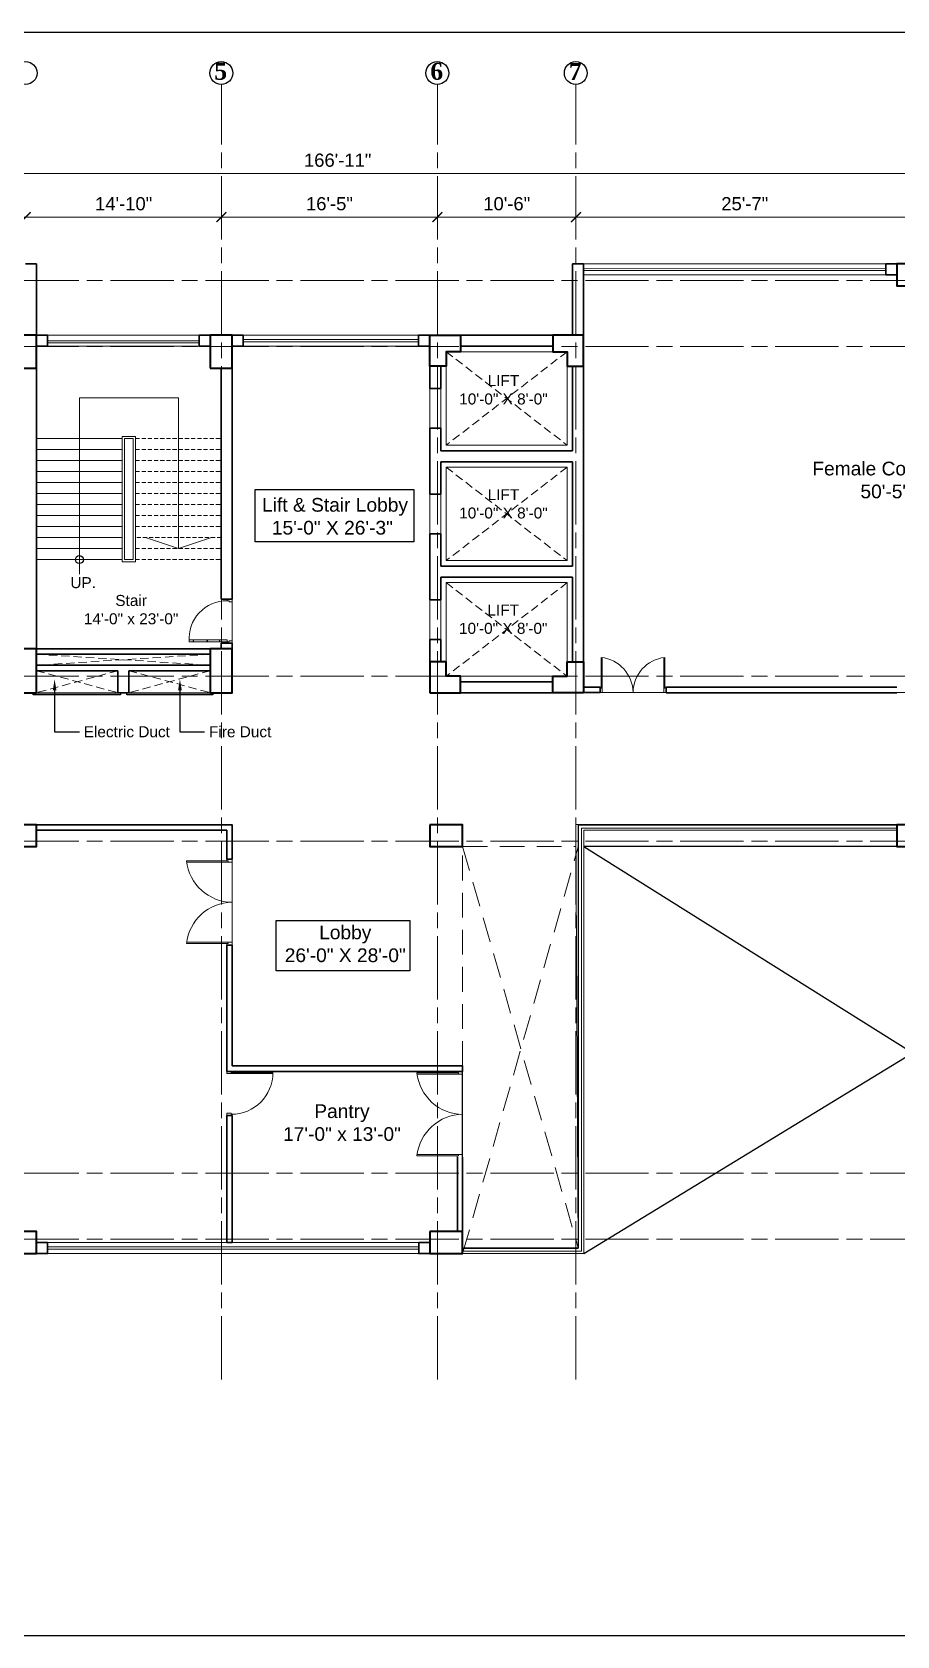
# Model space of a CAD drawing. Header units: inches. Extents: x -12 to 20935469, y -1604 to 24729220.
# Drawn here: x 20841121 to 20841908, y 24705706 to 24707164 of the extents above; entities that cross this region are included whole.
import ezdxf
from ezdxf import colors
from ezdxf.entities.mleader import LeaderData, LeaderLine
from ezdxf.math import Vec2, Vec3

# ---------------------------------------------------------------- set-up
doc = ezdxf.new("R2010")
doc.units = ezdxf.units.IN
doc.header["$LTSCALE"] = 0.03
doc.header["$MEASUREMENT"] = 0
doc.header["$PDMODE"] = 32
doc.header["$PDSIZE"] = 15
doc.linetypes.add('ACAD_ISO08W100', pattern=[36, 24, -3, 6, -3])
doc.linetypes.add('DASHED2', pattern=[0.375, 0.25, -0.125])
for name, color, linetype, lineweight in [('column', 1, 'Continuous', 40), ('Dim Line', 252, 'Continuous', 13), ('Door', 7, 'Continuous', 18), ('Dot', 253, 'Continuous', 0), ('Gas', 21, 'Continuous', 5), ('Grid Line', 252, 'Continuous', 18), ('Hatch', 253, 'Continuous', 15), ('Main Wall', 7, 'Continuous', 30), ('RAIL', 23, 'Continuous', 13), ('STAIR', 46, 'Continuous', 15), ('wind.', 150, 'Continuous', 20)]:
    doc.layers.add(name, color=color, linetype=linetype, lineweight=lineweight)
doc.layers.add('FUR', color=251, linetype='Continuous')
doc.layers.add('TEXT', color=7, linetype='Continuous')
doc.styles.add('2', font='swisscl.ttf')
doc.styles.add('RomanS', font='arial.ttf', dxfattribs={"height": 12})
doc.styles.get("Standard").update_dxf_attribs({"font": 'timesbd.ttf'})
doc.dimstyles.new('Aec_Arch_I', dxfattribs={"dimscale": 96, "dimtxt": 12, "dimasz": 0.09375, "dimexe": 0.125, "dimexo": 0.125, "dimgap": 0.0625, "dimtad": 1, "dimdec": 0, "dimzin": 3, "dimdsep": 46, "dimlunit": 4, "dimtxsty": 'RomanS', "dimblk1": 'ARCHTICK', "dimblk2": 'ARCHTICK', "dimsah": 1, "dimcen": 0.09375, "dimdle": 0.125, "dimadec": 0, "dimazin": 0, "dimtfac": 0.75, "dimtdec": 0, "dimtmove": 2, "dimatfit": 3, "dimldrblk": 'ARCHTICK', "dimfxl": 1, "dimfrac": 1, "dimtolj": 1, "dimtzin": 0, "dimarcsym": 0})

# ---------------------------------------------------------------- blocks, each defined once
blk = doc.blocks.new('_ArchTick')
at = {"color": 0, "linetype": 'ByBlock', "lineweight": 35, "const_width": 0.15}
blk.add_lwpolyline([(-0.5, -0.5), (0.5, 0.5)], dxfattribs=at)
blk = doc.blocks.new('*D8')
at = {"layer": 'Defpoints', "color": 0, "transparency": 16777216}
for p in [(20831396.3, 24724578.2), (20831666.3, 24724578.2), (20831666.3, 24724578.2)]:
    blk.add_point(p, dxfattribs=at)
at = {"layer": 'Dim Line', "color": 0, "lineweight": -2, "transparency": 16777216}
blk.add_line((20831384.3, 24724578.2), (20831678.3, 24724578.2), dxfattribs=at)
at = {"layer": 'Dim Line', "color": 0, "lineweight": -2, "transparency": 16777216, "xscale": 9, "yscale": 9, "zscale": 9, "rotation": 180}
blk.add_blockref('_ArchTick', (20831396.3, 24724578.2), dxfattribs=at)
at = {"layer": 'Dim Line', "color": 0, "lineweight": -2, "transparency": 16777216, "xscale": 9, "yscale": 9, "zscale": 9}
blk.add_blockref('_ArchTick', (20831666.3, 24724578.2), dxfattribs=at)
at = {"layer": 'Dim Line', "color": 0, "transparency": 16777216, "insert": (20831531.3, 24724590.3), "char_height": 12, "attachment_point": 5, "style": 'RomanS'}
blk.add_mtext('\\A1;22\'-6"', dxfattribs=at)
blk = doc.blocks.new('*D9')
at = {"layer": 'Defpoints', "color": 0, "transparency": 16777216}
for p in [(20831666.3, 24724578.2), (20831844.3, 24724578.2), (20831844.3, 24724578.2)]:
    blk.add_point(p, dxfattribs=at)
at = {"layer": 'Dim Line', "color": 0, "lineweight": -2, "transparency": 16777216}
blk.add_line((20831654.3, 24724578.2), (20831856.3, 24724578.2), dxfattribs=at)
at = {"layer": 'Dim Line', "color": 0, "lineweight": -2, "transparency": 16777216, "xscale": 9, "yscale": 9, "zscale": 9, "rotation": 180}
blk.add_blockref('_ArchTick', (20831666.3, 24724578.2), dxfattribs=at)
at = {"layer": 'Dim Line', "color": 0, "lineweight": -2, "transparency": 16777216, "xscale": 9, "yscale": 9, "zscale": 9}
blk.add_blockref('_ArchTick', (20831844.3, 24724578.2), dxfattribs=at)
at = {"layer": 'Dim Line', "color": 0, "transparency": 16777216, "insert": (20831755.3, 24724590.3), "char_height": 12, "attachment_point": 5, "style": 'RomanS'}
blk.add_mtext('\\A1;14\'-10"', dxfattribs=at)
blk = doc.blocks.new('*D21')
at = {"layer": 'Defpoints', "color": 0, "transparency": 16777216}
for p in [(20831844.3, 24724578.2), (20832040.8, 24724578.2), (20832040.8, 24724578.2)]:
    blk.add_point(p, dxfattribs=at)
at = {"layer": 'Dim Line', "color": 0, "lineweight": -2, "transparency": 16777216}
for p, q in [((20831832.3, 24724578.2), (20832052.8, 24724578.2)), ((20831844.3, 24724566.2), (20831844.3, 24724566.2)), ((20832040.8, 24724566.2), (20832040.8, 24724566.2))]:
    blk.add_line(p, q, dxfattribs=at)
at = {"layer": 'Dim Line', "color": 0, "lineweight": -2, "transparency": 16777216, "xscale": 9, "yscale": 9, "zscale": 9, "rotation": 180}
blk.add_blockref('_ArchTick', (20831844.3, 24724578.2), dxfattribs=at)
at = {"layer": 'Dim Line', "color": 0, "lineweight": -2, "transparency": 16777216, "xscale": 9, "yscale": 9, "zscale": 9}
blk.add_blockref('_ArchTick', (20832040.8, 24724578.2), dxfattribs=at)
at = {"layer": 'Dim Line', "color": 0, "transparency": 16777216, "insert": (20831942.5, 24724590.3), "char_height": 12, "attachment_point": 5, "style": 'RomanS'}
blk.add_mtext('\\A1;16\'-5"', dxfattribs=at)
blk = doc.blocks.new('*D22')
at = {"layer": 'Defpoints', "color": 0, "transparency": 16777216}
for p in [(20832040.8, 24724578.2), (20832166.8, 24724578.2), (20832166.8, 24724578.2)]:
    blk.add_point(p, dxfattribs=at)
at = {"layer": 'Dim Line', "color": 0, "lineweight": -2, "transparency": 16777216}
for p, q in [((20832028.8, 24724578.2), (20832178.8, 24724578.2)), ((20832040.8, 24724566.2), (20832040.8, 24724566.2)), ((20832166.8, 24724566.2), (20832166.8, 24724566.2))]:
    blk.add_line(p, q, dxfattribs=at)
at = {"layer": 'Dim Line', "color": 0, "lineweight": -2, "transparency": 16777216, "xscale": 9, "yscale": 9, "zscale": 9, "rotation": 180}
blk.add_blockref('_ArchTick', (20832040.8, 24724578.2), dxfattribs=at)
at = {"layer": 'Dim Line', "color": 0, "lineweight": -2, "transparency": 16777216, "xscale": 9, "yscale": 9, "zscale": 9}
blk.add_blockref('_ArchTick', (20832166.8, 24724578.2), dxfattribs=at)
at = {"layer": 'Dim Line', "color": 0, "transparency": 16777216, "insert": (20832103.8, 24724590.3), "char_height": 12, "attachment_point": 5, "style": 'RomanS'}
blk.add_mtext('\\A1;10\'-6"', dxfattribs=at)
blk = doc.blocks.new('*D23')
at = {"layer": 'Defpoints', "color": 0, "transparency": 16777216}
for p in [(20832166.8, 24724578.2), (20832473.8, 24724578.2), (20832473.8, 24724578.2)]:
    blk.add_point(p, dxfattribs=at)
at = {"layer": 'Dim Line', "color": 0, "lineweight": -2, "transparency": 16777216}
for p, q in [((20832154.8, 24724578.2), (20832485.8, 24724578.2)), ((20832166.8, 24724566.2), (20832166.8, 24724566.2)), ((20832473.8, 24724566.2), (20832473.8, 24724566.2))]:
    blk.add_line(p, q, dxfattribs=at)
at = {"layer": 'Dim Line', "color": 0, "lineweight": -2, "transparency": 16777216, "xscale": 9, "yscale": 9, "zscale": 9, "rotation": 180}
blk.add_blockref('_ArchTick', (20832166.8, 24724578.2), dxfattribs=at)
at = {"layer": 'Dim Line', "color": 0, "lineweight": -2, "transparency": 16777216, "xscale": 9, "yscale": 9, "zscale": 9}
blk.add_blockref('_ArchTick', (20832473.8, 24724578.2), dxfattribs=at)
at = {"layer": 'Dim Line', "color": 0, "transparency": 16777216, "insert": (20832320.3, 24724590.3), "char_height": 12, "attachment_point": 5, "style": 'RomanS'}
blk.add_mtext('\\A1;25\'-7"', dxfattribs=at)
blk = doc.blocks.new('*D13')
at = {"layer": 'Defpoints', "color": 0, "transparency": 16777216}
for p in [(20830948.3, 24724610.7), (20832951.8, 24724617.8), (20832951.8, 24724610.7)]:
    blk.add_point(p, dxfattribs=at)
at = {"layer": 'Dim Line', "color": 0, "lineweight": -2, "transparency": 16777216}
for p, q in [((20830948.3, 24724622.7), (20830948.3, 24724629.8)), ((20832951.8, 24724622.7), (20832951.8, 24724629.8)), ((20830936.3, 24724617.8), (20832963.8, 24724617.8))]:
    blk.add_line(p, q, dxfattribs=at)
at = {"layer": 'Dim Line', "color": 0, "lineweight": -2, "transparency": 16777216, "xscale": 9, "yscale": 9, "zscale": 9, "rotation": 180}
blk.add_blockref('_ArchTick', (20830948.3, 24724617.8), dxfattribs=at)
at = {"layer": 'Dim Line', "color": 0, "lineweight": -2, "transparency": 16777216, "xscale": 9, "yscale": 9, "zscale": 9}
blk.add_blockref('_ArchTick', (20832951.8, 24724617.8), dxfattribs=at)
at = {"layer": 'Dim Line', "color": 0, "transparency": 16777216, "insert": (20831950, 24724629.9), "char_height": 12, "attachment_point": 5, "style": 'RomanS'}
blk.add_mtext('\\A1;166\'-11"', dxfattribs=at)
blk = doc.blocks.new('A$C36295410')
at = {"layer": 'Door'}
for p, q in [((1, 4), (1, 32)), ((2, 0), (2, 32)), ((58, 0), (58, 32)), ((59, 4), (59, 32)), ((1, 5), (0, 5)), ((2, 4), (1, 4)), ((58, 4), (59, 4)), ((59, 5), (60, 5)), ((2, 0), (0, 0)), ((58, 0), (60, 0))]:
    blk.add_line(p, q, dxfattribs=at)
for centre, start, end in [((-2.5, -0.3), 0.5906, 83.7783), ((62.5, -0.3), 96.2217, 179.4094)]:
    blk.add_arc(centre, 32.5, start, end, dxfattribs=at)
blk = doc.blocks.new('Door_45')
at = {"layer": 'Door'}
for p, q in [((1.5, 5), (1.5, 44)), ((1.5, 40), (2.2, 40)), ((2.2, 40), (2.2, 39.5)), ((2.2, 39.5), (2.7, 39.5)), ((2.7, 39.5), (2.7, 40)), ((2.7, 40), (3.5, 40)), ((3.5, 44), (3.5, 5)), ((1.5, 25.8), (2.2, 25.8)), ((2.2, 25.8), (2.2, 25.3)), ((2.2, 25.3), (2.7, 25.3)), ((2.7, 25.8), (3.5, 25.8)), ((2.7, 25.3), (2.7, 25.8)), ((0, 0), (0, 5)), ((0, 5), (1.5, 5)), ((1.5, 12.6), (2.2, 12.6)), ((3.5, 5), (1.5, 5)), ((1.5, 5), (1.5, 3)), ((1.5, 3), (2.5, 3)), ((2.2, 12.6), (2.2, 13.1)), ((2.2, 13.1), (2.7, 13.1)), ((2.5, 3), (2.5, 0)), ((2.7, 13.1), (2.7, 12.6)), ((2.7, 12.6), (3.5, 12.6)), ((42.5, 3), (42.5, 0)), ((43.5, 3), (42.5, 3)), ((45, 5), (43.5, 5)), ((43.5, 5), (43.5, 3)), ((45, 0), (45, 5)), ((2.5, 0), (0, 0)), ((42.5, 0), (45, 0))]:
    blk.add_line(p, q, dxfattribs=at)
blk.add_arc((4.7, 5.3), 38.8, 359.6233, 94.6685, dxfattribs=at)
blk = doc.blocks.new('$D40')
at = {"layer": 'Door'}
for p, q in [((1, 4), (1, 42)), ((2, 0), (2, 42)), ((1, 5), (0, 5)), ((2, 0), (0, 0)), ((2, 4), (1, 4)), ((39, 4), (38, 4)), ((38, 4), (38, 0)), ((40, 0), (38, 0)), ((40, 5), (39, 5)), ((39, 5), (39, 4))]:
    blk.add_line(p, q, dxfattribs=at)
blk.add_arc((1, 4), 38, 0, 90, dxfattribs=at)
blk = doc.blocks.new('fff')
at = {"layer": 'Grid Line', "color": 252, "linetype": 'ACAD_ISO08W100', "lineweight": 9, "ltscale": 80, "true_color": 0x939598}
for p, q in [((20831844.3, 24723521.1), (20831844.3, 24724698.8)), ((20832040.8, 24723521.1), (20832040.8, 24724698.8)), ((20832166.8, 24723521.1), (20832166.8, 24724698.8)), ((20833096.9, 24724520.6), (20830726.1, 24724520.6)), ((20833096.9, 24724460.6), (20830726.1, 24724460.6)), ((20833096.9, 24724160.7), (20830726.1, 24724160.7)), ((20833096.9, 24724010.7), (20830726.1, 24724010.7)), ((20833096.9, 24723708.7), (20830726.1, 24723708.7)), ((20833096.9, 24723648.8), (20830726.1, 24723648.8))]:
    blk.add_line(p, q, dxfattribs=at)
at = {"layer": 'Dim Line'}
for base, p1, p2, picture, middle in [((20832951.7523, 24724617.8128), (20830948.3088, 24724610.7482), (20832951.7523, 24724610.7482), '*D13', (20831950.0306, 24724629.9397)), ((20831666.3, 24724578.2), (20831396.3, 24724578.2), (20831666.3, 24724578.2), '*D8', (20831531.3, 24724590.3)), ((20831844.3, 24724578.2), (20831666.3, 24724578.2), (20831844.3, 24724578.2), '*D9', (20831755.3, 24724590.3)), ((20832040.7792, 24724578.1666), (20831844.25, 24724578.1666), (20832040.7792, 24724578.1666), '*D21', (20831942.5146, 24724590.2934)), ((20832166.8, 24724578.2), (20832040.8, 24724578.2), (20832166.8, 24724578.2), '*D22', (20832103.8, 24724590.3)), ((20832473.8, 24724578.2), (20832166.8, 24724578.2), (20832473.8, 24724578.2), '*D23', (20832320.3, 24724590.3))]:
    dim = blk.add_linear_dim(base=base, p1=p1, p2=p2, dimstyle='Aec_Arch_I', dxfattribs=at)
    dim.commit()
    dim.dimension.update_dxf_attribs({"geometry": picture, "text_midpoint": middle})

msp = doc.modelspace()

# ---------------------------------------------------------------- linework, layer by layer
for p, q in [((20841617.8, 24706443.2), (20841907.6, 24706443.3)), ((20841617.8, 24706443.2), (20841617.8, 24706058.3)), ((20841622.8, 24706423.3), (20842212.6, 24706053.3)), ((20841907.6, 24706423.3), (20841622.8, 24706423.3)), ((20841622.8, 24706053.3), (20842212.6, 24706413.3)), ((20841512.6, 24706140.9), (20841512.6, 24706218.9)), ((20841512.6, 24706058.3), (20841617.8, 24706058.3))]:
    msp.add_line(p, q)
for points in [[(20841323.8, 24706748.1), (20841468.1, 24706748.1), (20841468.1, 24706700.4), (20841323.8, 24706700.4)], [(20841121.9, 24706563.3), (20841201.2, 24706563.3), (20841201.2, 24706561.3), (20841121.9, 24706561.3)], [(20841207, 24706563.3), (20841285.2, 24706563.3), (20841285.2, 24706561.3), (20841207, 24706561.3)], [(20841343, 24706356.1), (20841464.6, 24706356.1), (20841464.6, 24706310.4), (20841343, 24706310.4)]]:
    msp.add_lwpolyline(points, close=True)
msp.add_circle((20841164, 24706684.4), 3.61)
at = {"layer": 'column', "lineweight": 40, "ltscale": 20}
for points in [[(20841907.6, 24706953.2), (20841907.6, 24706933.2), (20841937.6, 24706933.2), (20841937.6, 24706953.2)], [(20841105, 24706858.4), (20841125, 24706858.4), (20841125, 24706888.4), (20841105, 24706888.4)], [(20841283, 24706858.4), (20841303, 24706858.4), (20841303, 24706888.4), (20841283, 24706888.4)], [(20841105, 24706563.3), (20841125, 24706563.3), (20841125, 24706603.3), (20841105, 24706603.3)], [(20841283, 24706563.3), (20841303, 24706563.3), (20841303, 24706603.3), (20841283, 24706603.3)], [(20841095, 24706443.3), (20841095, 24706423.3), (20841125, 24706423.3), (20841125, 24706443.3)], [(20841482.6, 24706443.3), (20841482.6, 24706423.3), (20841512.6, 24706423.3), (20841512.6, 24706443.3)], [(20841907.6, 24706443.3), (20841907.6, 24706423.3), (20841937.6, 24706423.3), (20841937.6, 24706443.3)], [(20841095, 24706073.3), (20841095, 24706053.3), (20841125, 24706053.3), (20841125, 24706073.3)], [(20841482.6, 24706073.3), (20841482.6, 24706053.3), (20841512.6, 24706053.3), (20841512.6, 24706073.3)]]:
    msp.add_lwpolyline(points, close=True, dxfattribs=at)
for points in [[(20841482.6, 24706888.4), (20841510.6, 24706888.4), (20841510.6, 24706873.4), (20841497.6, 24706873.4), (20841497.6, 24706860.4), (20841482.6, 24706860.4), (20841482.6, 24706888.4)], [(20841622.6, 24706888.4), (20841594.6, 24706888.4), (20841594.6, 24706873.4), (20841607.6, 24706873.4), (20841607.6, 24706860.4), (20841622.6, 24706860.4), (20841622.6, 24706888.4)], [(20841482.6, 24706563.3), (20841510.6, 24706563.3), (20841510.6, 24706578.3), (20841497.6, 24706578.3), (20841497.6, 24706591.3), (20841482.6, 24706591.3), (20841482.6, 24706563.3)], [(20841622.6, 24706563.3), (20841594.6, 24706563.3), (20841594.6, 24706578.3), (20841607.6, 24706578.3), (20841607.6, 24706591.3), (20841622.6, 24706591.3), (20841622.6, 24706563.3)]]:
    msp.add_lwpolyline(points, dxfattribs=at)
at = {"layer": 'Defpoints'}
msp.add_lwpolyline([(20840142.5, 24707164.1), (20842581.4, 24707164.1), (20842581.4, 24705705.5), (20840142.5, 24705705.5)], close=True, dxfattribs=at)
at = {"layer": 'Door'}
for p, q in [((20841299.3, 24706410.5), (20841261.4, 24706410.5)), ((20841303, 24706409.2), (20841261.4, 24706409.2)), ((20841298, 24706410.5), (20841298, 24706411.8)), ((20841299.3, 24706409.2), (20841299.3, 24706410.5)), ((20841303, 24706409.2), (20841303, 24706411.8)), ((20841303, 24706336.4), (20841261.4, 24706336.4)), ((20841299.3, 24706336.4), (20841299.3, 24706335.1)), ((20841303, 24706336.4), (20841303, 24706333.8)), ((20841299.3, 24706335.1), (20841261.4, 24706335.1)), ((20841298, 24706335.1), (20841298, 24706333.8)), ((20841507.6, 24706217.6), (20841507.6, 24706218.9)), ((20841512.6, 24706216.3), (20841512.6, 24706218.9)), ((20841508.9, 24706217.6), (20841471, 24706217.6)), ((20841512.6, 24706216.3), (20841471.1, 24706216.3)), ((20841508.9, 24706216.3), (20841508.9, 24706217.6)), ((20841508.9, 24706142.2), (20841471, 24706142.2)), ((20841512.6, 24706143.5), (20841471.1, 24706143.5)), ((20841507.6, 24706142.2), (20841507.6, 24706140.9)), ((20841508.9, 24706143.5), (20841508.9, 24706142.2)), ((20841512.6, 24706143.5), (20841512.6, 24706140.9))]:
    msp.add_line(p, q, dxfattribs=at)
for centre, start, end in [((20841303.4, 24706415), 186.2217, 269.4094), ((20841303.4, 24706330.5), 90.5906, 173.7783), ((20841513.1, 24706222.1), 186.2217, 269.4094), ((20841513.1, 24706137.6), 90.5906, 173.7783)]:
    msp.add_arc(centre, 42.3, start, end, dxfattribs=at)
at = {"layer": 'Dot', "linetype": 'DASHED2', "lineweight": 0, "ltscale": 1000}
for p, q in [((20841125, 24706598.3), (20841283, 24706588.3)), ((20841283, 24706598.3), (20841125, 24706588.3)), ((20841199, 24706583.3), (20841125, 24706563.3)), ((20841125, 24706583.3), (20841199, 24706563.3)), ((20841209, 24706583.3), (20841283, 24706563.3)), ((20841283, 24706583.3), (20841209, 24706563.3))]:
    msp.add_line(p, q, dxfattribs=at)
at = {"layer": 'Dot', "color": 0, "linetype": 'DASHED2', "lineweight": 20, "ltscale": 3000}
for p, q in [((20841512.6, 24706423.3), (20841617.8, 24706058.3)), ((20841512.6, 24706223.9), (20841512.6, 24706423.3)), ((20841512.6, 24706423.3), (20841615.6, 24706423.3)), ((20841512.6, 24706053.3), (20841617.8, 24706423.1))]:
    msp.add_line(p, q, dxfattribs=at)
at = {"layer": 'Dot', "linetype": 'DASHED2', "lineweight": 0, "ltscale": 1000}
for points in [[(20841497.6, 24706873.4), (20841607.6, 24706788.4), (20841607.6, 24706873.4), (20841497.6, 24706788.4)], [(20841497.6, 24706768.4), (20841607.6, 24706683.4), (20841607.6, 24706768.4), (20841497.6, 24706683.4)], [(20841497.6, 24706663.4), (20841607.7, 24706578.2), (20841607.7, 24706663.4), (20841497.6, 24706578.2)]]:
    msp.add_lwpolyline(points, dxfattribs=at)
at = {"layer": 'Gas', "color": 0, "lineweight": 5}
for points in [[(20841497.6, 24706788.4), (20841607.6, 24706788.4), (20841607.6, 24706873.4), (20841497.6, 24706873.4)], [(20841215, 24706682.4), (20841203, 24706682.4), (20841203, 24706796.4), (20841215, 24706796.4)], [(20841213, 24706684.4), (20841205, 24706684.4), (20841205, 24706794.4), (20841213, 24706794.4)], [(20841497.6, 24706683.4), (20841607.6, 24706683.4), (20841607.6, 24706768.4), (20841497.6, 24706768.4)], [(20841497.6, 24706578.2), (20841607.7, 24706578.2), (20841607.7, 24706663.4), (20841497.6, 24706663.4)]]:
    msp.add_lwpolyline(points, close=True, dxfattribs=at)
at = {"layer": 'Hatch', "lineweight": 0}
msp.add_lwpolyline([(20842316.5, 24706563.4), (20841482.6, 24706563.4), (20841482.6, 24706878.2), (20841303, 24706878.4), (20841303, 24706563.3), (20840481, 24706563.5), (20840481, 24706443.4), (20841303, 24706443.4), (20841303, 24706223.9), (20841512.6, 24706223.9), (20841512.6, 24706073.3), (20841512.6, 24706058.4), (20841514.1, 24706058.4), (20841617.8, 24706058.4), (20841615.5, 24706443.4), (20842316.5, 24706443.4)], close=True, dxfattribs=at)
at = {"layer": 'Main Wall', "lineweight": 30}
for p, q in [((20841115, 24706953.2), (20841125, 24706953.2)), ((20841125, 24706888.4), (20841125, 24706953.2)), ((20841612.6, 24706953.2), (20841622.6, 24706953.2)), ((20841612.6, 24706953.2), (20841612.6, 24706888.4)), ((20841622.6, 24706591.3), (20841622.6, 24706953.2)), ((20841907.5, 24706953.2), (20841897.5, 24706953.2)), ((20841897.5, 24706953.2), (20841897.5, 24706943.2)), ((20841897.5, 24706943.2), (20841907.5, 24706943.2)), ((20841125, 24706603.3), (20841125, 24706878.4)), ((20841510.6, 24706888.4), (20841594.6, 24706888.4)), ((20841510.6, 24706878.4), (20841594.6, 24706878.4)), ((20841293, 24706858.4), (20841293, 24706648.3)), ((20841303, 24706858.4), (20841303, 24706648.3)), ((20841482.6, 24706839.9), (20841492.6, 24706839.9)), ((20841482.6, 24706803.9), (20841492.6, 24706803.9)), ((20841492.6, 24706783.4), (20841612.6, 24706783.4)), ((20841492.6, 24706773.4), (20841612.6, 24706773.4)), ((20841482.6, 24706743.9), (20841492.6, 24706743.9)), ((20841492.6, 24706707.9), (20841482.6, 24706707.9)), ((20841492.6, 24706678.4), (20841612.6, 24706678.4)), ((20841492.6, 24706668.4), (20841612.6, 24706668.4)), ((20841303, 24706648.3), (20841293, 24706648.3)), ((20841492.6, 24706647.8), (20841482.6, 24706647.8)), ((20841283, 24706603.3), (20841125, 24706603.3)), ((20841283, 24706598.3), (20841125, 24706598.3)), ((20841293, 24706608.3), (20841293, 24706603.3)), ((20841303, 24706608.3), (20841293, 24706608.3)), ((20841303, 24706608.3), (20841303, 24706603.3)), ((20841492.6, 24706611.8), (20841482.6, 24706611.8)), ((20841283, 24706588.3), (20841125, 24706588.3)), ((20841199, 24706583.3), (20841125, 24706583.3)), ((20841199, 24706583.3), (20841199, 24706563.3)), ((20841283, 24706583.3), (20841209, 24706583.3)), ((20841209, 24706583.3), (20841209, 24706563.3)), ((20841199, 24706563.3), (20841209, 24706563.3)), ((20841510.6, 24706563.3), (20841594.6, 24706563.3)), ((20841637.6, 24706568.4), (20841622.6, 24706568.4)), ((20841637.6, 24706563.4), (20841622.6, 24706563.4)), ((20841637.6, 24706563.4), (20841637.6, 24706568.4)), ((20841907.6, 24706568.3), (20841697.6, 24706568.3)), ((20841697.6, 24706563.3), (20841697.6, 24706568.3)), ((20841907.6, 24706563.3), (20841697.6, 24706563.3)), ((20841125, 24706443.3), (20841303, 24706443.3)), ((20841298, 24706438.3), (20841125, 24706438.3)), ((20841298, 24706438.3), (20841298, 24706411.8)), ((20841303, 24706443.3), (20841303, 24706411.8)), ((20841298, 24706411.8), (20841303, 24706411.8)), ((20841298, 24706333.8), (20841298, 24706218.9)), ((20841298, 24706333.8), (20841303, 24706333.8)), ((20841303, 24706333.8), (20841303, 24706223.9)), ((20841298, 24706218.9), (20841512.6, 24706218.9)), ((20841303, 24706223.9), (20841512.6, 24706223.9)), ((20841512.6, 24706218.9), (20841512.6, 24706223.9)), ((20841298, 24706178.9), (20841303, 24706178.9)), ((20841298, 24706178.9), (20841298, 24706063.3)), ((20841303, 24706178.9), (20841303, 24706063.3)), ((20841507.8, 24706140.9), (20841507.8, 24706073.3)), ((20841512.6, 24706140.9), (20841512.6, 24706073.3)), ((20841298, 24706063.3), (20841303, 24706063.3))]:
    msp.add_line(p, q, dxfattribs=at)
for points in [[(20841125, 24706888.4), (20841135, 24706888.4), (20841135, 24706878.4), (20841125, 24706878.4)], [(20841283, 24706888.4), (20841273, 24706888.4), (20841273, 24706878.4), (20841283, 24706878.4)], [(20841303, 24706888.4), (20841313, 24706888.4), (20841313, 24706878.4), (20841303, 24706878.4)], [(20841482.5, 24706888.4), (20841472.5, 24706888.4), (20841472.5, 24706878.4), (20841482.5, 24706878.4)], [(20841482.6, 24706860.4), (20841482.6, 24706839.9)], [(20841492.6, 24706860.4), (20841492.6, 24706839.9)], [(20841612.6, 24706783.4), (20841612.6, 24706860.4)], [(20841482.6, 24706803.9), (20841482.6, 24706743.9)], [(20841492.6, 24706803.9), (20841492.6, 24706783.4)], [(20841492.6, 24706773.4), (20841492.6, 24706743.9)], [(20841612.6, 24706678.4), (20841612.6, 24706773.4)], [(20841482.6, 24706707.9), (20841482.6, 24706647.8)], [(20841492.6, 24706707.9), (20841492.6, 24706678.4)], [(20841492.6, 24706668.4), (20841492.6, 24706647.8)], [(20841612.6, 24706591.3), (20841612.6, 24706668.4)], [(20841482.6, 24706611.8), (20841482.6, 24706591.3), (20841482.6, 24706591.3)], [(20841492.6, 24706611.8), (20841492.6, 24706591.3)], [(20841510.6, 24706573.3), (20841594.6, 24706573.3)], [(20841125, 24706053.3), (20841135, 24706053.3), (20841135, 24706063.3), (20841125, 24706063.3)], [(20841482.6, 24706053.3), (20841472.6, 24706053.3), (20841472.6, 24706063.3), (20841482.6, 24706063.3)]]:
    msp.add_lwpolyline(points, dxfattribs=at)
at = {"layer": 'Main Wall', "lineweight": 13}
for points in [[(20841482.6, 24706803.9), (20841492.6, 24706803.9), (20841492.6, 24706839.9), (20841482.6, 24706839.9)], [(20841482.6, 24706707.9), (20841492.6, 24706707.9), (20841492.6, 24706743.9), (20841482.6, 24706743.9)], [(20841482.6, 24706611.8), (20841492.6, 24706611.8), (20841492.6, 24706647.8), (20841482.6, 24706647.8)]]:
    msp.add_lwpolyline(points, close=True, dxfattribs=at)
at = {"layer": 'RAIL', "lineweight": 9}
for p, q in [((20841164, 24706671.2), (20841164, 24706831.4)), ((20841164, 24706831.4), (20841254, 24706831.4)), ((20841254, 24706831.4), (20841254, 24706694.4)), ((20841224, 24706704.4), (20841254, 24706694.4)), ((20841254, 24706694.4), (20841284, 24706704.4))]:
    msp.add_line(p, q, dxfattribs=at)
at = {"layer": 'STAIR', "color": 32, "lineweight": 5}
for p, q in [((20841125, 24706794.4), (20841203, 24706794.4)), ((20841125, 24706784.4), (20841203, 24706784.4)), ((20841125, 24706774.4), (20841203, 24706774.4)), ((20841125, 24706764.4), (20841203, 24706764.4)), ((20841125, 24706754.4), (20841203, 24706754.4)), ((20841125, 24706744.4), (20841203, 24706744.4)), ((20841125, 24706734.4), (20841203, 24706734.4)), ((20841125, 24706724.4), (20841203, 24706724.4)), ((20841125, 24706714.4), (20841203, 24706714.4)), ((20841125, 24706704.4), (20841203, 24706704.4)), ((20841125, 24706694.4), (20841203, 24706694.4)), ((20841125, 24706684.4), (20841203, 24706684.4))]:
    msp.add_line(p, q, dxfattribs=at)
at = {"layer": 'STAIR', "color": 32, "linetype": 'DASHED2', "lineweight": 5, "ltscale": 500}
for p, q in [((20841215, 24706794.4), (20841293, 24706794.4)), ((20841215, 24706784.4), (20841293, 24706784.4)), ((20841215, 24706774.4), (20841293, 24706774.4)), ((20841215, 24706764.4), (20841293, 24706764.4)), ((20841215, 24706754.4), (20841293, 24706754.4)), ((20841215, 24706744.4), (20841293, 24706744.4)), ((20841215, 24706734.4), (20841293, 24706734.4)), ((20841215, 24706724.4), (20841293, 24706724.4)), ((20841215, 24706714.4), (20841293, 24706714.4)), ((20841293, 24706704.4), (20841215, 24706704.4)), ((20841233, 24706704.4), (20841293, 24706704.4)), ((20841215, 24706694.4), (20841293, 24706694.4)), ((20841215, 24706684.4), (20841293, 24706684.4))]:
    msp.add_line(p, q, dxfattribs=at)
at = {"layer": 'TEXT'}
for centre in [(20841115, 24707126.8), (20841293, 24707126.8), (20841489.5, 24707126.8), (20841615.5, 24707126.8)]:
    msp.add_circle(centre, 10.4, dxfattribs=at)
at = {"layer": 'wind.'}
for p, q in [((20841897.5, 24706953.2), (20841622.5, 24706953.2)), ((20841622.5, 24706949.2), (20841897.5, 24706949.3)), ((20841622.5, 24706947.2), (20841897.5, 24706947.3)), ((20841897.5, 24706943.2), (20841622.5, 24706943.2)), ((20841135, 24706888.4), (20841273, 24706888.4)), ((20841135, 24706883.4), (20841273, 24706883.4)), ((20841135, 24706881.4), (20841273, 24706881.4)), ((20841135, 24706878.4), (20841273, 24706878.4)), ((20841472.6, 24706063.3), (20841135, 24706063.3)), ((20841472.6, 24706059.3), (20841135, 24706059.3)), ((20841472.6, 24706057.3), (20841135, 24706057.3)), ((20841472.6, 24706053.3), (20841135, 24706053.3))]:
    msp.add_line(p, q, dxfattribs=at)
at = {"layer": 'wind.', "lineweight": 5}
for p, q in [((20841313, 24706888.4), (20841472.5, 24706888.4)), ((20841313, 24706884.4), (20841472.5, 24706884.4)), ((20841313, 24706882.4), (20841472.5, 24706882.4)), ((20841313, 24706878.4), (20841482.5, 24706878.4)), ((20841620.8, 24706440.2), (20841907.6, 24706440.2)), ((20841620.8, 24706440.2), (20841620.8, 24706055.3)), ((20841622.8, 24706438.2), (20841907.6, 24706438.3)), ((20841622.8, 24706438.2), (20841622.8, 24706053.3)), ((20841512.6, 24706055.3), (20841620.8, 24706055.3)), ((20841512.6, 24706053.3), (20841622.8, 24706053.3))]:
    msp.add_line(p, q, dxfattribs=at)

# ---------------------------------------------------------------- block references
at = {"layer": 'Door', "color": 250, "ltscale": 20, "xscale": 0.8888888888759539, "yscale": 0.8888888888759539, "zscale": 0.8888888888759539, "rotation": 90.00000000000001}
msp.add_blockref('Door_45', (20841302.9, 24706608.3), dxfattribs=at)
at = {"layer": 'FUR'}
msp.add_blockref('A$C36295410', (20841637.6, 24706563.4), dxfattribs=at)
at = {"layer": 'Hatch', "lineweight": 0}
msp.add_blockref('fff', (9448.9, -17582.4), dxfattribs=at)
at = {"layer": 'Main Wall', "rotation": 270}
msp.add_blockref('$D40', (20841298, 24706218.9), dxfattribs=at)

# ---------------------------------------------------------------- texts
at = {"layer": 'TEXT', "char_height": 15.44, "width": 227.458, "attachment_point": 8, "rotation": 0}
for s, insert in [('\\A1;5', (20841292.5, 24707120.5)), ('\\A1;6', (20841489, 24707120.5)), ('\\A1;7', (20841615, 24707120.5))]:
    msp.add_mtext(s, dxfattribs=dict(at, insert=insert))
at = {"layer": 'TEXT', "color": 30, "lineweight": 5, "ltscale": 20, "attachment_point": 2, "style": '2'}
for s, width, gutter_width, insert, char_height in [('\\pxsm1;{\\fArial|b0|i0|c0|p34;\\C0;LIFT\\P10\'-0" X 8\'-0" }', 235.592, 0.75, (20841549.7, 24706852.1), 10), ('\\pxsm1;{\\fArial|b0|i0|c0|p34;\\C0;Female Common Room\\P\\pqc;50\'-5"x31\'-3"}', 231.619, 0.5, (20841923.2, 24706773.4), 12.476), ('\\pxsm1;{\\fArial|b0|i0|c0|p34;\\C0;LIFT\\P10\'-0" X 8\'-0" }', 235.592, 0.75, (20841549.7, 24706748.4), 10), ('\\pxsm1,qc;{\\fArial|b0|i0|c0|p34;\\C0; Lift & Stair Lobby\\P15\'-0" X 26\'-3" }', 146.388, 0.75, (20841394.1, 24706740.4), 12.476), ('{\\fArial|b0|i0|c0|p34;\\C0;UP.}', 104.76, 0.5, (20841167.4, 24706668.4), 10), ('\\pxsm1;{\\fArial|b0|i0|c0|p34;\\C0;Stair\\P14\'-0" x 23\'-0"  }', 114.807, 0.282, (20841211, 24706652.2), 10), ('\\pxsm1;{\\fArial|b0|i0|c0|p34;\\C0;LIFT\\P10\'-0" X 8\'-0" }', 235.592, 0.75, (20841549.5, 24706643.5), 10), ('\\pxsm1,qc;{\\fArial|b0|i0|c0|p34;\\C0;Lobby\\P26\'-0" X 28\'-0" }', 146.388, 0.75, (20841405.8, 24706351.6), 12.476), ('\\pxsm1;{\\fArial|b0|i0|c0|p34;\\C0;Pantry\\P17\'-0" x 13\'-0" }', 128.184, 0.75, (20841402.8, 24706189), 12.476)]:
    msp.add_mtext_dynamic_manual_height_columns(s, width=width, gutter_width=gutter_width, heights=[0], dxfattribs=dict(at, insert=insert, char_height=char_height))

# ---------------------------------------------------------------- leaders
at = {"layer": 'TEXT', "lineweight": 5, "ltscale": 20}
ml = msp.add_multileader_mtext('Standard', dxfattribs=at)
ml.set_content('{\\fArial|b0|i0|c0|p34; Electric Duct}', color=256)
ml.set_leader_properties()
ml.build(insert=Vec2(0, 0))
ml.multileader.update_dxf_attribs({"text_right_attachment_type": 6, "dogleg_length": 0.36, "arrow_head_size": 10})
ctx = ml.context
ctx.base_point, ctx.char_height, ctx.arrow_head_size, ctx.landing_gap_size, ctx.plane_origin = Vec3(20841163.9, 24706527.8), 10, 10, 0.09, Vec3(20841141.4, 24706575.6)
ctx.right_attachment = 6
notes = []
notes.append((ctx, [(0, (1, 1, 0), (20841141.4, 24706527.8), (1, 0), 22.5, [(0, [(20841141.4, 24706575.6)], 0, [])])]))
ctx.mtext.insert, ctx.mtext.width, ctx.mtext.defined_height, ctx.mtext.flow_direction = Vec3(20841164, 24706532.8), 232.704, 29.8, 5
ml = msp.add_multileader_mtext('Standard', dxfattribs=at)
ml.set_content('{\\fArial|b0|i0|c0|p34; Fire Duct}', color=256)
ml.set_leader_properties()
ml.build(insert=Vec2(0, 0))
ml.multileader.update_dxf_attribs({"text_right_attachment_type": 6, "dogleg_length": 0.36, "arrow_head_size": 10})
ctx = ml.context
ctx.base_point, ctx.char_height, ctx.arrow_head_size, ctx.landing_gap_size, ctx.plane_origin = Vec3(20841277.9, 24706527.8), 10, 10, 0.09, Vec3(20841255.4, 24706575.6)
ctx.right_attachment = 6
notes.append((ctx, [(0, (1, 1, 0), (20841255.4, 24706527.8), (1, 0), 22.5, [(0, [(20841255.4, 24706575.6)], 0, [])])]))
ctx.mtext.insert, ctx.mtext.width, ctx.mtext.defined_height, ctx.mtext.flow_direction = Vec3(20841278, 24706532.8), 232.704, 29.8, 5
for ctx, leaders in notes:
    for number, flags, end, landing, length, lines in leaders:
        leader = LeaderData()
        leader.index, (leader.has_last_leader_line, leader.has_dogleg_vector, leader.attachment_direction) = number, flags
        leader.last_leader_point, leader.dogleg_vector, leader.dogleg_length = Vec3(end), Vec3(landing), length
        for number, points, colour, breaks in lines:
            line = LeaderLine()
            line.index, line.vertices, line.color, line.breaks = number, Vec3.list(points), colors.encode_raw_color(colour), breaks
            leader.lines.append(line)
        ctx.leaders.append(leader)

doc.saveas('drawing.dxf')
